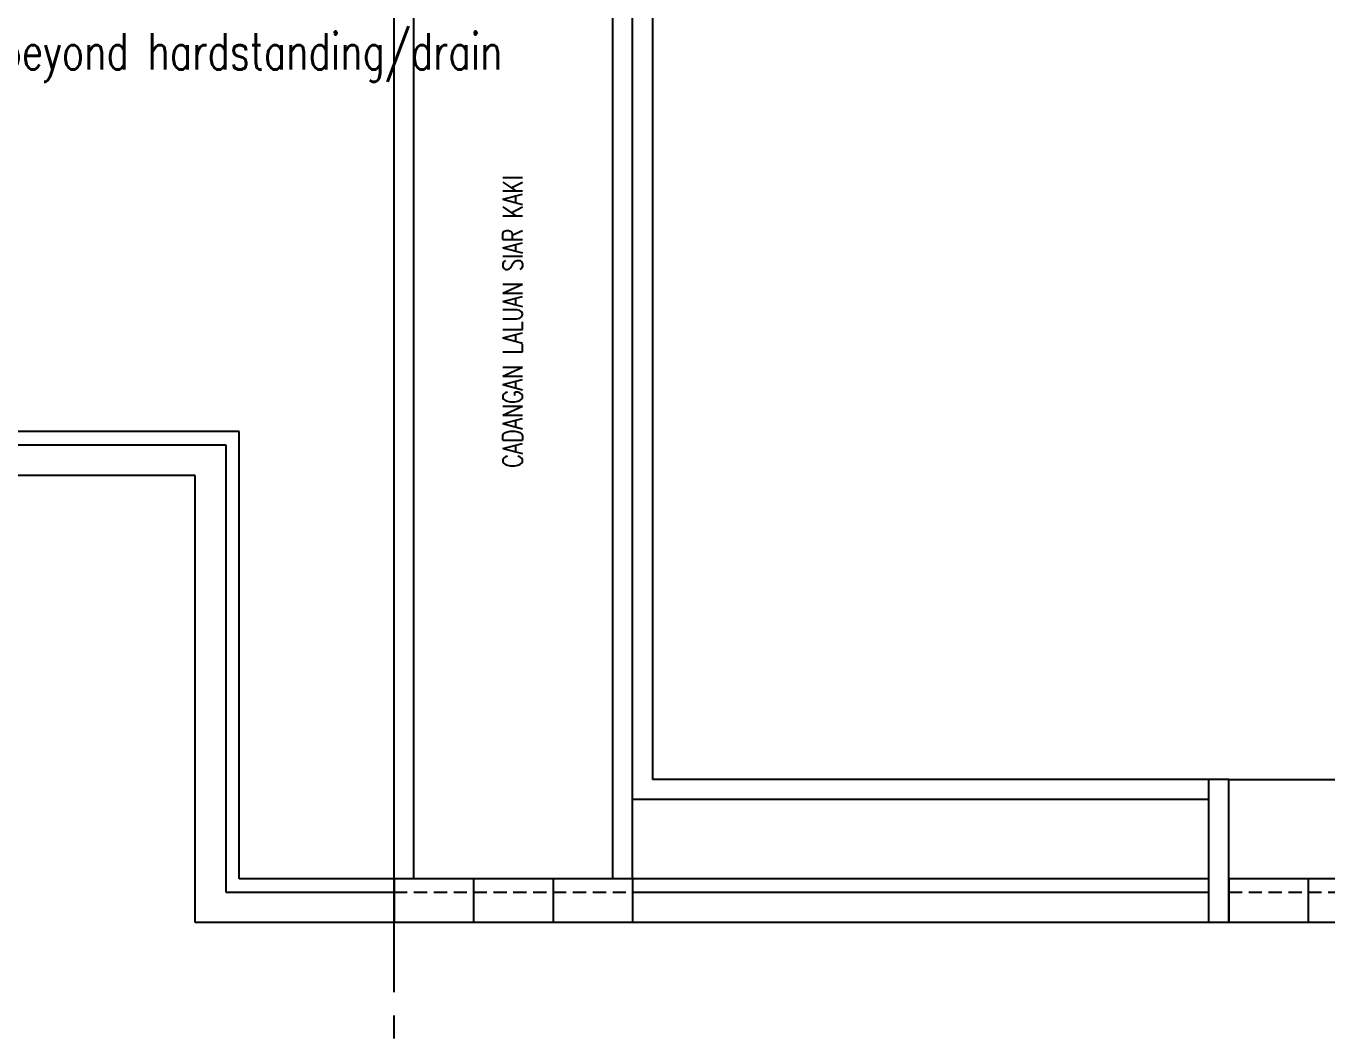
# Model space of a CAD drawing. Header units: millimetres. Extents: x 982 to 80582, y 687 to 58800.
# Drawn here: x 44089 to 53908, y 42383 to 49974 of the extents above; entities that cross this region are included whole.
import ezdxf

# ---------------------------------------------------------------- set-up
doc = ezdxf.new("R2010")
doc.units = ezdxf.units.MM
for name, pattern in [('CENTER', [2, 1.25, -0.25, 0.25, -0.25]), ('DASHED2', [0.375, 0.25, -0.125]), ('HIDDEN', [0.375, 0.25, -0.125])]:
    doc.linetypes.add(name, pattern=pattern)
for name, color, linetype in [('A-DRAIN', 9, 'Continuous'), ('A-FLR SYM', 13, 'Continuous'), ('A-JALAN', 11, 'Continuous'), ('A-STAIRH', 8, 'HIDDEN'), ('A-SYM LANTAI', 13, 'Continuous'), ('Grid', 8, 'CENTER')]:
    doc.layers.add(name, color=color, linetype=linetype)
doc.styles.add('ROMANS', font='romans.shx', dxfattribs={"width": 0.75, "height": 200})

msp = doc.modelspace()

# ---------------------------------------------------------------- linework, layer by layer
at = {"color": 8}
for p, q in [((46867.1, 43538.1), (46867.1, 43208.1)), ((47467.1, 43538.1), (47467.1, 43208.1)), ((48067.1, 43538.1), (48067.1, 43208.1)), ((48667.1, 43538.1), (48667.1, 43208.1)), ((53167.1, 43538.1), (53167.1, 43208.1)), ((53767.1, 43538.1), (53767.1, 43208.1))]:
    msp.add_line(p, q, dxfattribs=at)
at = {"layer": 'A-DRAIN', "color": 8, "linetype": 'Continuous', "ltscale": 1000}
for p, q in [((45697.1, 46913.1), (19537.1, 46913.1)), ((45697.1, 43538.1), (45697.1, 46913.1)), ((42292.1, 46813.1), (45597.1, 46813.1)), ((45597.1, 46813.1), (45597.1, 43438.1)), ((45367.1, 46583.1), (19867.1, 46583.1)), ((45367.1, 43208.1), (45367.1, 46583.1)), ((53167.1, 44288.1), (57367.1, 44288.1)), ((53017.1, 43538.1), (45697.1, 43538.1)), ((57367.1, 43538.1), (53167.1, 43538.1)), ((45597.1, 43438.1), (46867.1, 43438.1)), ((48667.1, 43438.1), (53017.1, 43438.1)), ((53017.1, 43208.1), (45367.1, 43208.1)), ((57367.1, 43208.1), (53167.1, 43208.1))]:
    msp.add_line(p, q, dxfattribs=at)
at = {"layer": 'A-JALAN', "color": 8}
for p, q in [((46867.1, 43538.1), (46867.1, 52071.5)), ((47017.1, 43538.1), (47017.1, 52071.5)), ((48517.1, 43538.1), (48517.1, 52071.5)), ((48667.1, 43538.1), (48667.1, 50438.1)), ((48817.1, 50288.1), (48817.1, 44288.1)), ((53167.1, 44288.1), (48817.1, 44288.1)), ((53017.1, 43208.1), (53017.1, 44288.1)), ((53167.1, 43208.1), (53167.1, 44288.1)), ((53017.1, 44138.1), (48667.1, 44138.1)), ((53167.1, 43208.1), (53017.1, 43208.1))]:
    msp.add_line(p, q, dxfattribs=at)
at = {"layer": 'A-STAIRH', "color": 8, "linetype": 'DASHED2', "ltscale": 400}
for p, q in [((46867.1, 43438.1), (48667.1, 43438.1)), ((53167.1, 43438.1), (57367.1, 43438.1))]:
    msp.add_line(p, q, dxfattribs=at)
at = {"layer": 'Grid', "color": 8, "ltscale": 700}
msp.add_line((46867.1, 34283.1), (46867.1, 52865.5), dxfattribs=at)

# ---------------------------------------------------------------- texts
at = {"layer": 'A-FLR SYM', "color": 8, "style": 'ROMANS', "width": 0.75}
msp.add_text('CADANGAN LALUAN SIAR KAKI', height=150, rotation=90, dxfattribs=at).set_placement((47836.8, 46641.4))
at = {"layer": 'A-SYM LANTAI', "color": 2, "style": 'ROMANS', "width": 0.75}
msp.add_text('at least 600mm beyond hardstanding/drain', height=275.928, dxfattribs=at).set_placement((41468.3, 49644.9))

doc.saveas('drawing.dxf')
